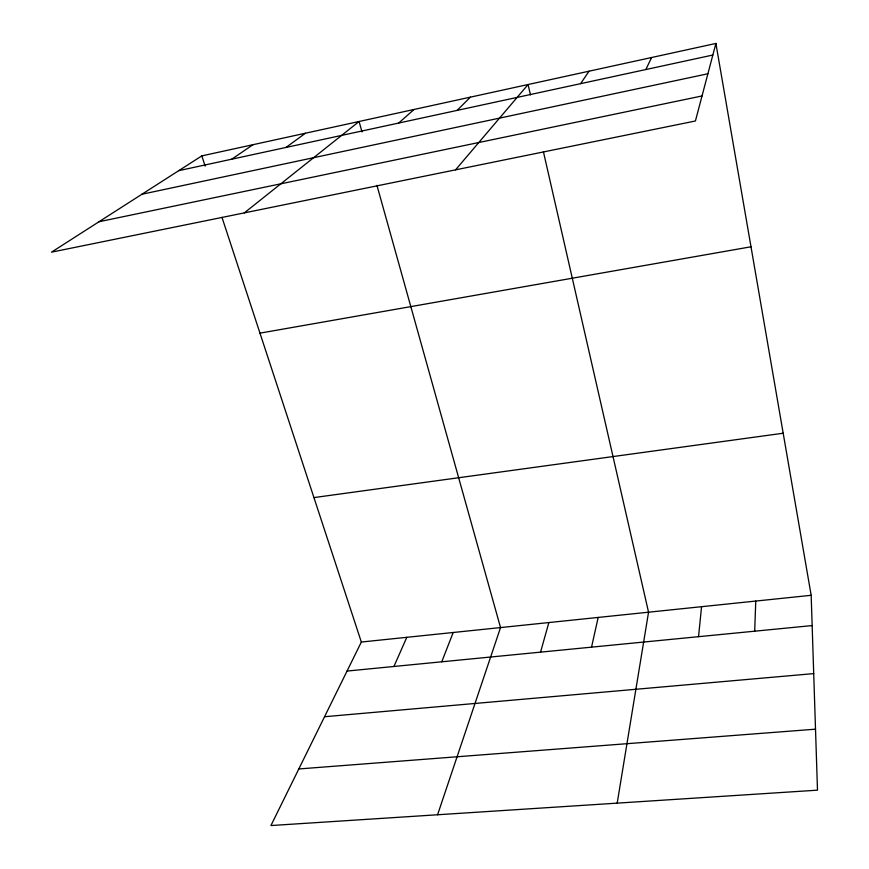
<?xml version="1.0" encoding="UTF-8"?>
<svg xmlns="http://www.w3.org/2000/svg" width="869" height="869" viewBox="0 0 869 869"><rect width="100%" height="100%" fill="white"/><g stroke="black" fill="none" stroke-linecap="round" stroke-linejoin="round"><path stroke-width="1.3" d="M754.694 631.198L755.758 601.066M698.535 636.684L701.565 606.692M617.196 803.13L648.546 612.2L543.44 151.836M591.539 647.155L598.176 617.435M715.893 43.45L695.417 120.987L51.51 252.162L201.814 155.888L715.893 43.45L811.168 595.308L817.49 790.171L270.932 825.55L361.341 642.039L221.986 217.38M540.551 652.141L548.86 622.562M437.574 814.764L500.533 627.581L376.929 185.336M441.767 661.798L453.194 632.502M393.918 666.48L406.811 637.325M645.808 69.553L651.641 57.506M580.601 83.663L589.063 71.193M455.562 169.846L528.08 84.532L530.448 94.895M457.127 110.396L470.368 97.154M398.643 123.061L414.046 109.472M244.319 212.883L359.082 121.497L361.993 131.914M285.988 147.448L305.421 133.229M231.719 159.201L253.009 144.699M178.753 170.661L712.83 55.04M141.94 194.243L707.887 73.767M99.023 221.736L702.033 95.959M259.972 333.153L751.001 246.785M313.937 497.589L783.186 433.229M361.341 642.039L811.168 595.308M347.046 671.064L812.157 625.571M324.55 716.729L813.71 673.605M298.817 768.956L815.513 729.178M201.814 155.888L205.171 166.142"/></g></svg>
